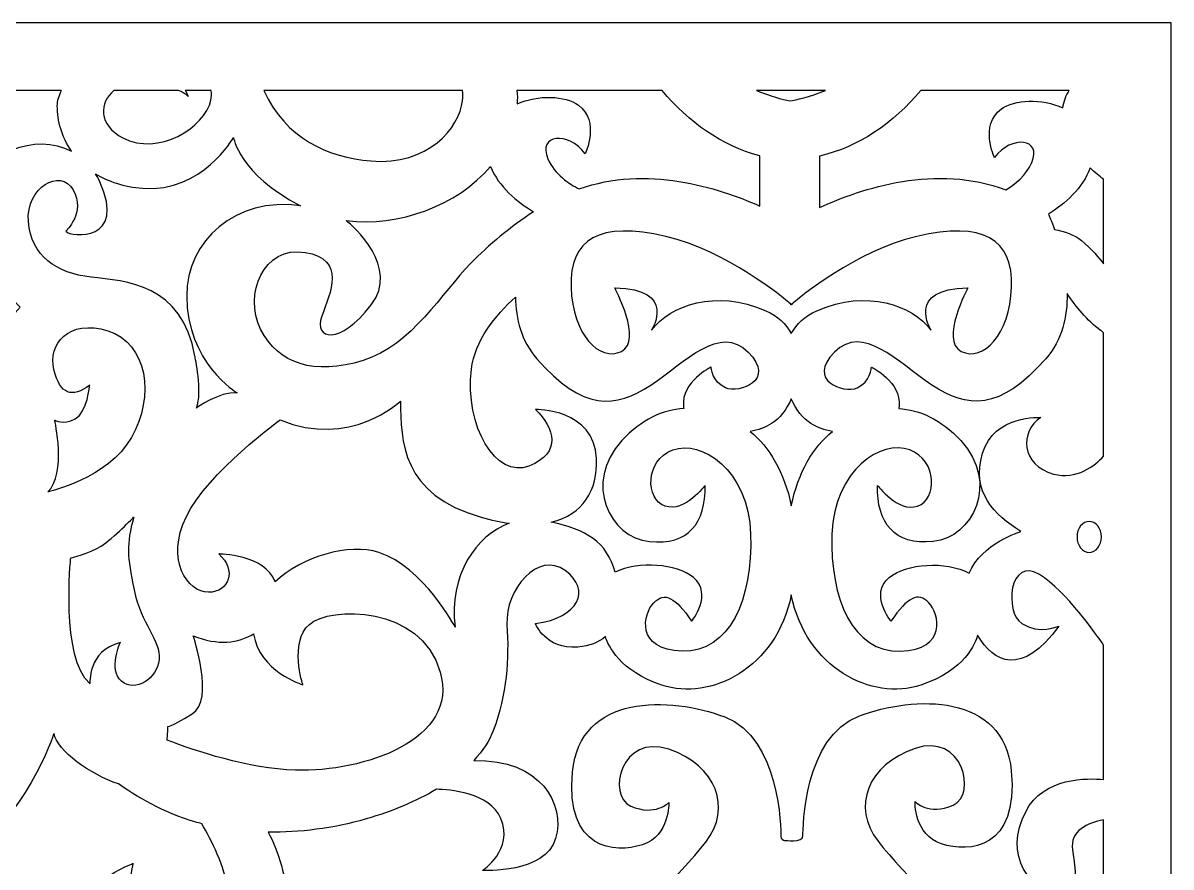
# Model space of a CAD drawing. Header units: centimetres. Extents: x -27 to -22.22, y -0.78 to 9.
# Drawn here: x -24.122 to -22.222, y 7.603 to 9.001 of the extents above; entities that cross this region are included whole.
import ezdxf

# ---------------------------------------------------------------- set-up
doc = ezdxf.new("R2010")
doc.units = ezdxf.units.CM
doc.header["$MEASUREMENT"] = 0
doc.layers.add('layer 1', color=7, linetype='Continuous')

msp = doc.modelspace()

# ---------------------------------------------------------------- linework, layer by layer
at = {"layer": 'layer 1', "color": 250, "lineweight": 30}
for points, knots in [([(-26.99914, 9.00077), (-26.99914, 9.00077), (-22.22244, 9.00077), (-22.22244, 9.00077), (-22.22244, 9.00077), (-22.22244, 9.00077), (-22.22244, -0.7761), (-22.22244, -0.7761), (-22.22244, -0.7761), (-22.22244, -0.7761), (-26.99914, -0.7761), (-26.99914, -0.7761), (-26.99914, -0.7761), (-26.99914, -0.7761), (-26.99914, 9.00077), (-26.99914, 9.00077)], [0, 0, 0, 0, 0.2, 0.2, 0.2, 0.2, 0.4, 0.4, 0.4, 0.4, 0.6, 0.6, 0.6, 0.6, 1, 1, 1, 1]), ([(-24.29065, 8.88903), (-24.29065, 8.88903), (-24.05855, 8.88903), (-24.05855, 8.88903), (-24.05855, 8.88903), (-24.06308, 8.88028), (-24.0656, 8.87161), (-24.0656, 8.86372), (-24.0656, 8.86372), (-24.0656, 8.83842), (-24.05809, 8.81163), (-24.04205, 8.78854), (-24.04205, 8.78854), (-24.10234, 8.82001), (-24.1882, 8.78651), (-24.2055, 8.71863), (-24.2055, 8.71863), (-24.22826, 8.62924), (-24.12703, 8.53039), (-24.12703, 8.53039), (-24.12703, 8.53039), (-24.17947, 8.48004), (-24.15392, 8.39537), (-24.15392, 8.39537), (-24.15392, 8.39537), (-24.19021, 8.41825), (-24.23591, 8.42398), (-24.25608, 8.36792), (-24.25608, 8.36792), (-24.27625, 8.31185), (-24.22651, 8.28896), (-24.22651, 8.28896), (-24.22651, 8.28896), (-24.23591, 8.31757), (-24.21442, 8.34961), (-24.18215, 8.34504), (-24.18215, 8.34504), (-24.14988, 8.34046), (-24.12166, 8.28783), (-24.14182, 8.24433), (-24.14182, 8.24433), (-24.16199, 8.20088), (-24.23862, 8.2043), (-24.32735, 8.27066), (-24.32735, 8.27066), (-24.41607, 8.33702), (-24.44604, 8.46373), (-24.43504, 8.54476), (-24.43504, 8.54476), (-24.43055, 8.57803), (-24.41988, 8.60735), (-24.40885, 8.63037), (-24.40885, 8.63037), (-24.38392, 8.60641), (-24.35258, 8.59483), (-24.31782, 8.59483), (-24.31782, 8.59483), (-24.25062, 8.59483), (-24.20961, 8.66022), (-24.20961, 8.66022), (-24.20961, 8.66022), (-24.27961, 8.64757), (-24.32415, 8.67106), (-24.35385, 8.7252), (-24.35385, 8.7252), (-24.38354, 8.77936), (-24.35172, 8.83172), (-24.2987, 8.88046), (-24.2987, 8.88046), (-24.29594, 8.883), (-24.29326, 8.88588), (-24.29065, 8.88903)], [0, 0, 0, 0, 0.0526316, 0.0526316, 0.0526316, 0.0526316, 0.1052632, 0.1052632, 0.1052632, 0.1052632, 0.1578947, 0.1578947, 0.1578947, 0.1578947, 0.2105263, 0.2105263, 0.2105263, 0.2105263, 0.2631579, 0.2631579, 0.2631579, 0.2631579, 0.3157895, 0.3157895, 0.3157895, 0.3157895, 0.3684211, 0.3684211, 0.3684211, 0.3684211, 0.4210526, 0.4210526, 0.4210526, 0.4210526, 0.4736842, 0.4736842, 0.4736842, 0.4736842, 0.5263158, 0.5263158, 0.5263158, 0.5263158, 0.5789474, 0.5789474, 0.5789474, 0.5789474, 0.6315789, 0.6315789, 0.6315789, 0.6315789, 0.6842105, 0.6842105, 0.6842105, 0.6842105, 0.7368421, 0.7368421, 0.7368421, 0.7368421, 0.7894737, 0.7894737, 0.7894737, 0.7894737, 0.8421053, 0.8421053, 0.8421053, 0.8421053, 0.8947368, 0.8947368, 0.8947368, 0.8947368, 1, 1, 1, 1]), ([(-23.97178, 8.88903), (-23.97178, 8.88903), (-23.86476, 8.88903), (-23.86476, 8.88903), (-23.86476, 8.88903), (-23.8526, 8.88381), (-23.8489, 8.8791), (-23.8489, 8.8791), (-23.8489, 8.8791), (-23.8505, 8.88255), (-23.85214, 8.88586), (-23.85382, 8.88903), (-23.85382, 8.88903), (-23.85382, 8.88903), (-23.81108, 8.88903), (-23.81108, 8.88903), (-23.81108, 8.88903), (-23.81037, 8.88321), (-23.81036, 8.87792), (-23.81136, 8.87319), (-23.81136, 8.87319), (-23.8211, 8.82707), (-23.89889, 8.77979), (-23.95725, 8.81053), (-23.95725, 8.81053), (-23.99755, 8.83177), (-23.99675, 8.86938), (-23.97178, 8.88903)], [0, 0, 0, 0, 0.125, 0.125, 0.125, 0.125, 0.25, 0.25, 0.25, 0.25, 0.375, 0.375, 0.375, 0.375, 0.5, 0.5, 0.5, 0.5, 0.625, 0.625, 0.625, 0.625, 0.75, 0.75, 0.75, 0.75, 1, 1, 1, 1]), ([(-23.7236, 8.88903), (-23.7236, 8.88903), (-23.39499, 8.88903), (-23.39499, 8.88903), (-23.39499, 8.88903), (-23.39419, 8.88381), (-23.39412, 8.87814), (-23.39486, 8.87208), (-23.39486, 8.87208), (-23.40035, 8.82688), (-23.45162, 8.76452), (-23.54686, 8.77233), (-23.54686, 8.77233), (-23.61746, 8.77811), (-23.68809, 8.8096), (-23.7236, 8.88903)], [0, 0, 0, 0, 0.2, 0.2, 0.2, 0.2, 0.4, 0.4, 0.4, 0.4, 0.6, 0.6, 0.6, 0.6, 1, 1, 1, 1]), ([(-23.30489, 8.88903), (-23.30489, 8.88903), (-23.06461, 8.88903), (-23.06461, 8.88903), (-23.06461, 8.88903), (-23.01983, 8.83586), (-22.96688, 8.79812), (-22.90299, 8.7806), (-22.90299, 8.7806), (-22.90299, 8.7806), (-22.90299, 8.69771), (-22.90299, 8.69771), (-22.90299, 8.69771), (-22.9723, 8.72867), (-23.09123, 8.76619), (-23.20182, 8.72592), (-23.20182, 8.72592), (-23.21813, 8.73409), (-23.24245, 8.75), (-23.25362, 8.77581), (-23.25362, 8.77581), (-23.27122, 8.8165), (-23.21967, 8.82183), (-23.19199, 8.78437), (-23.19199, 8.78437), (-23.19199, 8.78437), (-23.16684, 8.8379), (-23.20331, 8.86466), (-23.20331, 8.86466), (-23.22516, 8.88069), (-23.26957, 8.88248), (-23.30465, 8.86665), (-23.30465, 8.86665), (-23.30406, 8.87452), (-23.30417, 8.88198), (-23.30489, 8.88903)], [0, 0, 0, 0, 0.1, 0.1, 0.1, 0.1, 0.2, 0.2, 0.2, 0.2, 0.3, 0.3, 0.3, 0.3, 0.4, 0.4, 0.4, 0.4, 0.5, 0.5, 0.5, 0.5, 0.6, 0.6, 0.6, 0.6, 0.7, 0.7, 0.7, 0.7, 0.8, 0.8, 0.8, 0.8, 1, 1, 1, 1]), ([(-22.90873, 8.88903), (-22.90873, 8.88903), (-22.79454, 8.88903), (-22.79454, 8.88903), (-22.79454, 8.88903), (-22.82217, 8.8782), (-22.84244, 8.8736), (-22.85357, 8.8717), (-22.85357, 8.8717), (-22.86596, 8.87432), (-22.88472, 8.87937), (-22.90873, 8.88903)], [0, 0, 0, 0, 0.25, 0.25, 0.25, 0.25, 0.5, 0.5, 0.5, 0.5, 1, 1, 1, 1]), ([(-22.63631, 8.88903), (-22.63631, 8.88903), (-22.391, 8.88903), (-22.391, 8.88903), (-22.391, 8.88903), (-22.39636, 8.88046), (-22.40018, 8.87086), (-22.40155, 8.86017), (-22.40155, 8.86017), (-22.43669, 8.8762), (-22.48133, 8.87444), (-22.50327, 8.85834), (-22.50327, 8.85834), (-22.53974, 8.83159), (-22.51459, 8.77807), (-22.51459, 8.77807), (-22.51459, 8.77807), (-22.48691, 8.81553), (-22.43535, 8.81018), (-22.45297, 8.76951), (-22.45297, 8.76951), (-22.46224, 8.74807), (-22.48061, 8.73343), (-22.49592, 8.72445), (-22.49592, 8.72445), (-22.61058, 8.76824), (-22.73495, 8.727), (-22.80418, 8.69525), (-22.80418, 8.69525), (-22.80418, 8.69525), (-22.80418, 8.78005), (-22.80418, 8.78005), (-22.80418, 8.78005), (-22.7375, 8.79649), (-22.68257, 8.83456), (-22.63631, 8.88903)], [0, 0, 0, 0, 0.1, 0.1, 0.1, 0.1, 0.2, 0.2, 0.2, 0.2, 0.3, 0.3, 0.3, 0.3, 0.4, 0.4, 0.4, 0.4, 0.5, 0.5, 0.5, 0.5, 0.6, 0.6, 0.6, 0.6, 0.7, 0.7, 0.7, 0.7, 0.8, 0.8, 0.8, 0.8, 1, 1, 1, 1]), ([(-24.00239, 8.75114), (-23.99988, 8.74703), (-23.99753, 8.74265), (-23.99542, 8.738), (-23.99542, 8.738), (-23.94991, 8.63818), (-24.04267, 8.64563), (-24.05143, 8.65605), (-24.05143, 8.65605), (-24.05143, 8.65605), (-24.01805, 8.6873), (-24.03926, 8.72429), (-24.03926, 8.72429), (-24.06047, 8.76131), (-24.11774, 8.72882), (-24.1135, 8.67195), (-24.1135, 8.67195), (-24.10926, 8.61509), (-24.06684, 8.5862), (-24.00957, 8.57989), (-24.00957, 8.57989), (-23.95231, 8.57357), (-23.85887, 8.56964), (-23.83785, 8.44895), (-23.83785, 8.44895), (-23.83785, 8.44895), (-23.82454, 8.38966), (-23.8353, 8.36335), (-23.8353, 8.36335), (-23.8353, 8.36335), (-23.79768, 8.3908), (-23.76809, 8.38851), (-23.76809, 8.38851), (-23.76809, 8.38851), (-23.85144, 8.43847), (-23.85144, 8.54909), (-23.85144, 8.54909), (-23.85144, 8.63969), (-23.77113, 8.71324), (-23.66337, 8.6982), (-23.66337, 8.6982), (-23.76552, 8.7512), (-23.77393, 8.81128), (-23.77393, 8.81128), (-23.77393, 8.81128), (-23.77393, 8.81128), (-23.82522, 8.71934), (-23.92411, 8.72714), (-23.92411, 8.72714), (-23.95586, 8.72963), (-23.98179, 8.7384), (-24.00239, 8.75114)], [0, 0, 0, 0, 0.0714286, 0.0714286, 0.0714286, 0.0714286, 0.1428571, 0.1428571, 0.1428571, 0.1428571, 0.2142857, 0.2142857, 0.2142857, 0.2142857, 0.2857143, 0.2857143, 0.2857143, 0.2857143, 0.3571429, 0.3571429, 0.3571429, 0.3571429, 0.4285714, 0.4285714, 0.4285714, 0.4285714, 0.5, 0.5, 0.5, 0.5, 0.5714286, 0.5714286, 0.5714286, 0.5714286, 0.6428571, 0.6428571, 0.6428571, 0.6428571, 0.7142857, 0.7142857, 0.7142857, 0.7142857, 0.7857143, 0.7857143, 0.7857143, 0.7857143, 0.8571429, 0.8571429, 0.8571429, 0.8571429, 1, 1, 1, 1]), ([(-23.34866, 8.76308), (-23.4034, 8.69868), (-23.50132, 8.66246), (-23.58735, 8.67354), (-23.58735, 8.67354), (-23.57637, 8.66453), (-23.49804, 8.59679), (-23.54625, 8.53388), (-23.54625, 8.53388), (-23.59801, 8.46634), (-23.6417, 8.47613), (-23.62792, 8.5153), (-23.62792, 8.5153), (-23.61411, 8.55444), (-23.5865, 8.60926), (-23.65553, 8.621), (-23.65553, 8.621), (-23.72453, 8.63275), (-23.75788, 8.55151), (-23.72912, 8.49375), (-23.72912, 8.49375), (-23.70037, 8.43599), (-23.64025, 8.41696), (-23.55969, 8.44189), (-23.55969, 8.44189), (-23.47911, 8.46683), (-23.42782, 8.55568), (-23.38204, 8.60243), (-23.38204, 8.60243), (-23.35171, 8.63342), (-23.31495, 8.6637), (-23.27759, 8.68833), (-23.27759, 8.68833), (-23.30381, 8.70416), (-23.33565, 8.72992), (-23.34866, 8.76308)], [0, 0, 0, 0, 0.1, 0.1, 0.1, 0.1, 0.2, 0.2, 0.2, 0.2, 0.3, 0.3, 0.3, 0.3, 0.4, 0.4, 0.4, 0.4, 0.5, 0.5, 0.5, 0.5, 0.6, 0.6, 0.6, 0.6, 0.7, 0.7, 0.7, 0.7, 0.8, 0.8, 0.8, 0.8, 1, 1, 1, 1]), ([(-22.33418, 8.74194), (-22.33418, 8.74194), (-22.33418, 8.60216), (-22.33418, 8.60216), (-22.33418, 8.60216), (-22.34072, 8.6105), (-22.35441, 8.627), (-22.37039, 8.64061), (-22.37039, 8.64061), (-22.38149, 8.65006), (-22.39974, 8.65577), (-22.41533, 8.65911), (-22.41533, 8.65911), (-22.42022, 8.67276), (-22.42433, 8.68187), (-22.42543, 8.68422), (-22.42543, 8.68422), (-22.39889, 8.70085), (-22.36787, 8.7272), (-22.35647, 8.76078), (-22.35647, 8.76078), (-22.34853, 8.75313), (-22.34074, 8.74681), (-22.33418, 8.74194)], [0, 0, 0, 0, 0.1428571, 0.1428571, 0.1428571, 0.1428571, 0.2857143, 0.2857143, 0.2857143, 0.2857143, 0.4285714, 0.4285714, 0.4285714, 0.4285714, 0.5714286, 0.5714286, 0.5714286, 0.5714286, 0.7142857, 0.7142857, 0.7142857, 0.7142857, 1, 1, 1, 1]), ([(-22.85088, 8.48645), (-22.85959, 8.50225), (-22.87328, 8.51568), (-22.89313, 8.5244), (-22.89313, 8.5244), (-22.97648, 8.56106), (-23.05149, 8.53268), (-23.08204, 8.49248), (-23.08204, 8.49248), (-23.08204, 8.49248), (-23.03898, 8.56106), (-23.14317, 8.56223), (-23.14317, 8.56223), (-23.14317, 8.56223), (-23.09594, 8.47476), (-23.13207, 8.45703), (-23.13207, 8.45703), (-23.16818, 8.43928), (-23.21263, 8.48421), (-23.21543, 8.56341), (-23.21543, 8.56341), (-23.21819, 8.64264), (-23.16818, 8.67337), (-23.05843, 8.64735), (-23.05843, 8.64735), (-22.95717, 8.62335), (-22.86535, 8.547), (-22.85179, 8.53536), (-22.85179, 8.53536), (-22.85179, 8.53536), (-22.8517, 8.53388), (-22.8517, 8.53388), (-22.8517, 8.53388), (-22.8517, 8.53388), (-22.8514, 8.53412), (-22.85088, 8.53459), (-22.85088, 8.53459), (-22.85034, 8.53412), (-22.85007, 8.53388), (-22.85007, 8.53388), (-22.85007, 8.53388), (-22.85007, 8.53388), (-22.84998, 8.53536), (-22.84998, 8.53536), (-22.84998, 8.53536), (-22.83645, 8.54697), (-22.74464, 8.62334), (-22.64333, 8.64735), (-22.64333, 8.64735), (-22.53357, 8.67337), (-22.48358, 8.64264), (-22.48635, 8.56341), (-22.48635, 8.56341), (-22.48912, 8.48421), (-22.53357, 8.43928), (-22.5697, 8.45703), (-22.5697, 8.45703), (-22.60582, 8.47476), (-22.55858, 8.56223), (-22.55858, 8.56223), (-22.55858, 8.56223), (-22.66278, 8.56106), (-22.61971, 8.49248), (-22.61971, 8.49248), (-22.61971, 8.49248), (-22.65028, 8.53268), (-22.72529, 8.56106), (-22.80863, 8.5244), (-22.80863, 8.5244), (-22.82849, 8.51568), (-22.84218, 8.50225), (-22.85088, 8.48645)], [0, 0, 0, 0, 0.0526316, 0.0526316, 0.0526316, 0.0526316, 0.1052632, 0.1052632, 0.1052632, 0.1052632, 0.1578947, 0.1578947, 0.1578947, 0.1578947, 0.2105263, 0.2105263, 0.2105263, 0.2105263, 0.2631579, 0.2631579, 0.2631579, 0.2631579, 0.3157895, 0.3157895, 0.3157895, 0.3157895, 0.3684211, 0.3684211, 0.3684211, 0.3684211, 0.4210526, 0.4210526, 0.4210526, 0.4210526, 0.4736842, 0.4736842, 0.4736842, 0.4736842, 0.5263158, 0.5263158, 0.5263158, 0.5263158, 0.5789474, 0.5789474, 0.5789474, 0.5789474, 0.6315789, 0.6315789, 0.6315789, 0.6315789, 0.6842105, 0.6842105, 0.6842105, 0.6842105, 0.7368421, 0.7368421, 0.7368421, 0.7368421, 0.7894737, 0.7894737, 0.7894737, 0.7894737, 0.8421053, 0.8421053, 0.8421053, 0.8421053, 0.8947368, 0.8947368, 0.8947368, 0.8947368, 1, 1, 1, 1]), ([(-22.33418, 8.48793), (-22.33418, 8.48793), (-22.33418, 8.28336), (-22.33418, 8.28336), (-22.33418, 8.28336), (-22.34824, 8.26848), (-22.37853, 8.24365), (-22.41709, 8.25408), (-22.41709, 8.25408), (-22.47085, 8.26863), (-22.47328, 8.32481), (-22.43788, 8.34769), (-22.43788, 8.34769), (-22.43788, 8.34769), (-22.51484, 8.35288), (-22.5344, 8.28841), (-22.5344, 8.28841), (-22.55395, 8.22393), (-22.5146, 8.18646), (-22.47104, 8.15898), (-22.47104, 8.15898), (-22.47104, 8.15898), (-22.53631, 8.139), (-22.55647, 8.08997), (-22.55647, 8.08997), (-22.59557, 8.11059), (-22.66028, 8.10628), (-22.68913, 8.08255), (-22.68913, 8.08255), (-22.72201, 8.05544), (-22.68595, 8.01033), (-22.68595, 8.01033), (-22.68595, 8.01033), (-22.65837, 8.05094), (-22.64139, 8.05906), (-22.62336, 8.04102), (-22.62336, 8.04102), (-22.60533, 8.02297), (-22.59254, 7.96315), (-22.67052, 7.96095), (-22.67052, 7.96095), (-22.74851, 7.95872), (-22.7875, 8.04721), (-22.78359, 8.15448), (-22.78359, 8.15448), (-22.77969, 8.26179), (-22.70172, 8.31156), (-22.65494, 8.29385), (-22.65494, 8.29385), (-22.60815, 8.27615), (-22.60945, 8.21201), (-22.64193, 8.20093), (-22.64193, 8.20093), (-22.67443, 8.18989), (-22.70821, 8.23524), (-22.70821, 8.23524), (-22.70821, 8.23524), (-22.70951, 8.1733), (-22.68093, 8.13569), (-22.61594, 8.14234), (-22.61594, 8.14234), (-22.55097, 8.14896), (-22.50548, 8.23856), (-22.57046, 8.30934), (-22.57046, 8.30934), (-22.60279, 8.34456), (-22.63835, 8.36033), (-22.67311, 8.3624), (-22.67311, 8.3624), (-22.67283, 8.36358), (-22.67262, 8.36475), (-22.6725, 8.36597), (-22.6725, 8.36597), (-22.66833, 8.40737), (-22.71833, 8.43099), (-22.71833, 8.43099), (-22.71833, 8.43099), (-22.71833, 8.43099), (-22.71973, 8.40617), (-22.74194, 8.39672), (-22.74194, 8.39672), (-22.76419, 8.38725), (-22.8267, 8.40854), (-22.77946, 8.45584), (-22.77946, 8.45584), (-22.73224, 8.50312), (-22.67684, 8.44033), (-22.61823, 8.40137), (-22.61823, 8.40137), (-22.55964, 8.36241), (-22.50652, 8.35773), (-22.42959, 8.44501), (-22.42959, 8.44501), (-22.40234, 8.47596), (-22.39394, 8.51509), (-22.39441, 8.55274), (-22.39441, 8.55274), (-22.37972, 8.5304), (-22.3614, 8.50867), (-22.33903, 8.49187), (-22.33903, 8.49187), (-22.33734, 8.4906), (-22.33572, 8.48929), (-22.33418, 8.48793)], [0, 0, 0, 0, 0.037037, 0.037037, 0.037037, 0.037037, 0.0740741, 0.0740741, 0.0740741, 0.0740741, 0.1111111, 0.1111111, 0.1111111, 0.1111111, 0.1481481, 0.1481481, 0.1481481, 0.1481481, 0.1851852, 0.1851852, 0.1851852, 0.1851852, 0.2222222, 0.2222222, 0.2222222, 0.2222222, 0.2592593, 0.2592593, 0.2592593, 0.2592593, 0.2962963, 0.2962963, 0.2962963, 0.2962963, 0.3333333, 0.3333333, 0.3333333, 0.3333333, 0.3703704, 0.3703704, 0.3703704, 0.3703704, 0.4074074, 0.4074074, 0.4074074, 0.4074074, 0.4444444, 0.4444444, 0.4444444, 0.4444444, 0.4814815, 0.4814815, 0.4814815, 0.4814815, 0.5185185, 0.5185185, 0.5185185, 0.5185185, 0.5555556, 0.5555556, 0.5555556, 0.5555556, 0.5925926, 0.5925926, 0.5925926, 0.5925926, 0.6296296, 0.6296296, 0.6296296, 0.6296296, 0.6666667, 0.6666667, 0.6666667, 0.6666667, 0.7037037, 0.7037037, 0.7037037, 0.7037037, 0.7407407, 0.7407407, 0.7407407, 0.7407407, 0.7777778, 0.7777778, 0.7777778, 0.7777778, 0.8148148, 0.8148148, 0.8148148, 0.8148148, 0.8518519, 0.8518519, 0.8518519, 0.8518519, 0.8888889, 0.8888889, 0.8888889, 0.8888889, 0.9259259, 0.9259259, 0.9259259, 0.9259259, 1, 1, 1, 1]), ([(-23.30735, 8.54691), (-23.34054, 8.51676), (-23.37476, 8.475), (-23.3802, 8.42788), (-23.3802, 8.42788), (-23.39118, 8.3328), (-23.3399, 8.24552), (-23.28498, 8.26734), (-23.28498, 8.26734), (-23.23003, 8.28916), (-23.24285, 8.32968), (-23.27399, 8.36087), (-23.27399, 8.36087), (-23.27399, 8.36087), (-23.17692, 8.36241), (-23.17326, 8.27982), (-23.17326, 8.27982), (-23.17092, 8.22708), (-23.19565, 8.18681), (-23.24812, 8.17429), (-23.24812, 8.17429), (-23.19139, 8.16259), (-23.15551, 8.14155), (-23.14244, 8.09143), (-23.14244, 8.09143), (-23.10311, 8.11038), (-23.04079, 8.10572), (-23.01265, 8.08255), (-23.01265, 8.08255), (-22.97976, 8.05544), (-23.01583, 8.01033), (-23.01583, 8.01033), (-23.01583, 8.01033), (-23.0434, 8.05094), (-23.06036, 8.05906), (-23.07841, 8.04102), (-23.07841, 8.04102), (-23.09642, 8.02297), (-23.10921, 7.96315), (-23.03123, 7.96095), (-23.03123, 7.96095), (-22.95327, 7.95872), (-22.91426, 8.04721), (-22.91818, 8.15448), (-22.91818, 8.15448), (-22.92208, 8.26179), (-23.00005, 8.31156), (-23.04684, 8.29385), (-23.04684, 8.29385), (-23.09362, 8.27615), (-23.09232, 8.21201), (-23.05984, 8.20093), (-23.05984, 8.20093), (-23.02733, 8.18989), (-22.99354, 8.23524), (-22.99354, 8.23524), (-22.99354, 8.23524), (-22.99226, 8.1733), (-23.02084, 8.13569), (-23.08582, 8.14234), (-23.08582, 8.14234), (-23.15079, 8.14896), (-23.19629, 8.23856), (-23.1313, 8.30934), (-23.1313, 8.30934), (-23.09897, 8.34456), (-23.06342, 8.36033), (-23.02867, 8.3624), (-23.02867, 8.3624), (-23.02893, 8.36358), (-23.02914, 8.36475), (-23.02927, 8.36597), (-23.02927, 8.36597), (-23.03341, 8.40737), (-22.98342, 8.43099), (-22.98342, 8.43099), (-22.98342, 8.43099), (-22.98342, 8.43099), (-22.98205, 8.40617), (-22.95981, 8.39672), (-22.95981, 8.39672), (-22.93759, 8.38725), (-22.87508, 8.40854), (-22.9223, 8.45584), (-22.9223, 8.45584), (-22.96953, 8.50312), (-23.02492, 8.44033), (-23.08352, 8.40137), (-23.08352, 8.40137), (-23.14212, 8.36241), (-23.19524, 8.35773), (-23.27215, 8.44501), (-23.27215, 8.44501), (-23.29802, 8.47437), (-23.30692, 8.51109), (-23.30735, 8.54691)], [0, 0, 0, 0, 0.04, 0.04, 0.04, 0.04, 0.08, 0.08, 0.08, 0.08, 0.12, 0.12, 0.12, 0.12, 0.16, 0.16, 0.16, 0.16, 0.2, 0.2, 0.2, 0.2, 0.24, 0.24, 0.24, 0.24, 0.28, 0.28, 0.28, 0.28, 0.32, 0.32, 0.32, 0.32, 0.36, 0.36, 0.36, 0.36, 0.4, 0.4, 0.4, 0.4, 0.44, 0.44, 0.44, 0.44, 0.48, 0.48, 0.48, 0.48, 0.52, 0.52, 0.52, 0.52, 0.56, 0.56, 0.56, 0.56, 0.6, 0.6, 0.6, 0.6, 0.64, 0.64, 0.64, 0.64, 0.68, 0.68, 0.68, 0.68, 0.72, 0.72, 0.72, 0.72, 0.76, 0.76, 0.76, 0.76, 0.8, 0.8, 0.8, 0.8, 0.84, 0.84, 0.84, 0.84, 0.88, 0.88, 0.88, 0.88, 0.92, 0.92, 0.92, 0.92, 1, 1, 1, 1]), ([(-24.06988, 8.34335), (-24.06988, 8.34335), (-24.04977, 8.2545), (-24.0812, 8.22452), (-24.0812, 8.22452), (-24.0812, 8.22452), (-23.98184, 8.24594), (-23.94287, 8.31445), (-23.94287, 8.31445), (-23.90387, 8.38296), (-23.91644, 8.47074), (-23.98184, 8.49109), (-23.98184, 8.49109), (-24.04725, 8.51141), (-24.0812, 8.4686), (-24.07115, 8.42685), (-24.07115, 8.42685), (-24.06108, 8.38509), (-24.04096, 8.37976), (-24.01203, 8.40116), (-24.01203, 8.40116), (-24.01203, 8.40116), (-24.01581, 8.35621), (-24.03592, 8.34549), (-24.03592, 8.34549), (-24.05605, 8.3348), (-24.06988, 8.34335), (-24.06988, 8.34335)], [0, 0, 0, 0, 0.125, 0.125, 0.125, 0.125, 0.25, 0.25, 0.25, 0.25, 0.375, 0.375, 0.375, 0.375, 0.5, 0.5, 0.5, 0.5, 0.625, 0.625, 0.625, 0.625, 0.75, 0.75, 0.75, 0.75, 1, 1, 1, 1]), ([(-23.31758, 8.17255), (-23.33203, 8.17452), (-23.34757, 8.17781), (-23.36421, 8.18254), (-23.36421, 8.18254), (-23.49606, 8.21994), (-23.49741, 8.30944), (-23.49741, 8.37488), (-23.49741, 8.37488), (-23.49741, 8.37488), (-23.58165, 8.29538), (-23.69702, 8.3437), (-23.69702, 8.3437), (-23.69702, 8.3437), (-23.81648, 8.25647), (-23.85198, 8.18369), (-23.85198, 8.18369), (-23.88746, 8.11094), (-23.84966, 8.05832), (-23.81542, 8.05832), (-23.81542, 8.05832), (-23.78121, 8.05832), (-23.76812, 8.09518), (-23.79831, 8.12171), (-23.79831, 8.12171), (-23.79831, 8.12171), (-23.72155, 8.12096), (-23.70504, 8.0758), (-23.70504, 8.0758), (-23.66003, 8.11702), (-23.58354, 8.14045), (-23.53326, 8.12414), (-23.53326, 8.12414), (-23.45972, 8.10028), (-23.40719, 8.00048), (-23.40719, 8.00048), (-23.40719, 8.00048), (-23.41799, 8.0866), (-23.37262, 8.15237), (-23.31758, 8.17255)], [0, 0, 0, 0, 0.0909091, 0.0909091, 0.0909091, 0.0909091, 0.1818182, 0.1818182, 0.1818182, 0.1818182, 0.2727273, 0.2727273, 0.2727273, 0.2727273, 0.3636364, 0.3636364, 0.3636364, 0.3636364, 0.4545455, 0.4545455, 0.4545455, 0.4545455, 0.5454545, 0.5454545, 0.5454545, 0.5454545, 0.6363636, 0.6363636, 0.6363636, 0.6363636, 0.7272727, 0.7272727, 0.7272727, 0.7272727, 0.8181818, 0.8181818, 0.8181818, 0.8181818, 1, 1, 1, 1]), ([(-22.85088, 8.20153), (-22.8623, 8.25747), (-22.88732, 8.29848), (-22.91894, 8.32437), (-22.91894, 8.32437), (-22.90595, 8.32678), (-22.8937, 8.3311), (-22.8834, 8.3376), (-22.8834, 8.3376), (-22.87028, 8.34589), (-22.85891, 8.36064), (-22.85088, 8.37846), (-22.85088, 8.37846), (-22.84287, 8.36064), (-22.83146, 8.34589), (-22.81837, 8.3376), (-22.81837, 8.3376), (-22.80808, 8.3311), (-22.79583, 8.32678), (-22.78283, 8.32437), (-22.78283, 8.32437), (-22.81444, 8.29848), (-22.83945, 8.25747), (-22.85088, 8.20153)], [0, 0, 0, 0, 0.1428571, 0.1428571, 0.1428571, 0.1428571, 0.2857143, 0.2857143, 0.2857143, 0.2857143, 0.4285714, 0.4285714, 0.4285714, 0.4285714, 0.5714286, 0.5714286, 0.5714286, 0.5714286, 0.7142857, 0.7142857, 0.7142857, 0.7142857, 1, 1, 1, 1]), ([(-24.04339, 8.11517), (-24.04339, 8.11517), (-24.06018, 7.94942), (-24.01149, 7.90655), (-24.01149, 7.90655), (-24.01149, 7.90655), (-24.01605, 7.96112), (-23.96128, 7.97521), (-23.96128, 7.97521), (-23.96128, 7.97521), (-23.98195, 7.93033), (-23.95922, 7.91097), (-23.95922, 7.91097), (-23.93648, 7.89163), (-23.9003, 7.91536), (-23.89718, 7.94704), (-23.89718, 7.94704), (-23.89409, 7.97871), (-23.92717, 8.00599), (-23.93854, 8.0623), (-23.93854, 8.0623), (-23.94991, 8.1186), (-23.95167, 8.13676), (-23.93908, 8.1828), (-23.93908, 8.1828), (-23.93908, 8.1828), (-23.97306, 8.14747), (-23.99315, 8.13462), (-23.99315, 8.13462), (-24.0133, 8.12177), (-24.04339, 8.11517), (-24.04339, 8.11517)], [0, 0, 0, 0, 0.1111111, 0.1111111, 0.1111111, 0.1111111, 0.2222222, 0.2222222, 0.2222222, 0.2222222, 0.3333333, 0.3333333, 0.3333333, 0.3333333, 0.4444444, 0.4444444, 0.4444444, 0.4444444, 0.5555556, 0.5555556, 0.5555556, 0.5555556, 0.6666667, 0.6666667, 0.6666667, 0.6666667, 0.7777778, 0.7777778, 0.7777778, 0.7777778, 1, 1, 1, 1]), ([(-22.35786, 8.17571), (-22.34675, 8.17571), (-22.33768, 8.16413), (-22.33768, 8.14996), (-22.33768, 8.14996), (-22.33768, 8.13577), (-22.34675, 8.12422), (-22.35786, 8.12422), (-22.35786, 8.12422), (-22.36895, 8.12422), (-22.37801, 8.13577), (-22.37801, 8.14996), (-22.37801, 8.14996), (-22.37801, 8.16413), (-22.36895, 8.17571), (-22.35786, 8.17571)], [0, 0, 0, 0, 0.2, 0.2, 0.2, 0.2, 0.4, 0.4, 0.4, 0.4, 0.6, 0.6, 0.6, 0.6, 1, 1, 1, 1]), ([(-22.33418, 7.97098), (-22.33418, 7.97098), (-22.33418, 7.74824), (-22.33418, 7.74824), (-22.33418, 7.74824), (-22.35915, 7.75073), (-22.43363, 7.75287), (-22.46298, 7.695), (-22.46298, 7.695), (-22.49846, 7.62497), (-22.4646, 7.56044), (-22.37909, 7.54671), (-22.37909, 7.54671), (-22.37909, 7.54671), (-22.37747, 7.57692), (-22.38553, 7.63183), (-22.38553, 7.63183), (-22.39021, 7.66366), (-22.36023, 7.6766), (-22.33418, 7.68184), (-22.33418, 7.68184), (-22.33418, 7.68184), (-22.33418, 7.51471), (-22.33418, 7.51471), (-22.33418, 7.51471), (-22.36158, 7.52581), (-22.39109, 7.53244), (-22.4203, 7.53154), (-22.4203, 7.53154), (-22.51658, 7.52857), (-22.55684, 7.43916), (-22.55684, 7.43916), (-22.55684, 7.43916), (-22.57434, 7.51366), (-22.66362, 7.58964), (-22.70739, 7.64627), (-22.70739, 7.64627), (-22.75115, 7.70289), (-22.7249, 7.77292), (-22.64612, 7.79973), (-22.64612, 7.79973), (-22.56733, 7.82656), (-22.54283, 7.72375), (-22.58309, 7.70587), (-22.58309, 7.70587), (-22.62336, 7.68799), (-22.64612, 7.71182), (-22.64612, 7.71182), (-22.64612, 7.71182), (-22.64612, 7.71182), (-22.64787, 7.6567), (-22.60235, 7.64181), (-22.60235, 7.64181), (-22.55684, 7.6269), (-22.47455, 7.63286), (-22.48681, 7.76249), (-22.48681, 7.76249), (-22.49906, 7.89213), (-22.64787, 7.88765), (-22.73891, 7.85337), (-22.73891, 7.85337), (-22.82995, 7.8191), (-22.83169, 7.66712), (-22.83169, 7.65522), (-22.83169, 7.65522), (-22.83169, 7.64328), (-22.86144, 7.64776), (-22.86144, 7.64776), (-22.86144, 7.64776), (-22.86144, 7.64776), (-22.86116, 7.64679), (-22.86116, 7.64679), (-22.86116, 7.64679), (-22.86512, 7.64797), (-22.86799, 7.6501), (-22.86799, 7.65379), (-22.86799, 7.65379), (-22.86799, 7.66569), (-22.86974, 7.81768), (-22.96077, 7.85195), (-22.96077, 7.85195), (-23.05181, 7.88621), (-23.20061, 7.8907), (-23.21286, 7.76106), (-23.21286, 7.76106), (-23.22512, 7.63143), (-23.14285, 7.62547), (-23.09734, 7.64037), (-23.09734, 7.64037), (-23.05181, 7.65527), (-23.05356, 7.71041), (-23.05356, 7.71041), (-23.05356, 7.71041), (-23.05356, 7.71041), (-23.07631, 7.68656), (-23.11657, 7.70443), (-23.11657, 7.70443), (-23.15684, 7.72233), (-23.13233, 7.82514), (-23.05356, 7.79833), (-23.05356, 7.79833), (-22.97477, 7.77149), (-22.94852, 7.70146), (-22.99228, 7.64484), (-22.99228, 7.64484), (-23.03605, 7.58822), (-23.12534, 7.51223), (-23.14285, 7.43774), (-23.14285, 7.43774), (-23.14285, 7.43774), (-23.18312, 7.52713), (-23.27939, 7.53012), (-23.27939, 7.53012), (-23.3587, 7.53257), (-23.44041, 7.47941), (-23.47554, 7.43228), (-23.47554, 7.43228), (-23.48345, 7.44975), (-23.49831, 7.46614), (-23.52306, 7.47818), (-23.52306, 7.47818), (-23.58023, 7.50598), (-23.66414, 7.50217), (-23.73654, 7.44738), (-23.73654, 7.44738), (-23.70793, 7.47353), (-23.68951, 7.50689), (-23.68706, 7.53855), (-23.68706, 7.53855), (-23.68348, 7.58493), (-23.70158, 7.6317), (-23.71645, 7.66141), (-23.71645, 7.66141), (-23.66509, 7.66057), (-23.6099, 7.66705), (-23.55424, 7.68311), (-23.55424, 7.68311), (-23.51116, 7.69553), (-23.47146, 7.71238), (-23.43811, 7.73221), (-23.43811, 7.73221), (-23.41768, 7.73181), (-23.34997, 7.72715), (-23.33152, 7.68362), (-23.33152, 7.68362), (-23.30967, 7.6322), (-23.36173, 7.59789), (-23.36173, 7.59789), (-23.36173, 7.59789), (-23.36173, 7.59789), (-23.25764, 7.59218), (-23.24086, 7.65075), (-23.24086, 7.65075), (-23.2247, 7.7071), (-23.26444, 7.78191), (-23.3765, 7.77996), (-23.3765, 7.77996), (-23.36157, 7.79561), (-23.35049, 7.81214), (-23.34418, 7.82911), (-23.34418, 7.82911), (-23.3214, 7.89022), (-23.31791, 7.94683), (-23.3214, 8.00493), (-23.3214, 8.00493), (-23.32492, 8.06304), (-23.26889, 8.1271), (-23.22512, 8.09434), (-23.22512, 8.09434), (-23.18135, 8.06156), (-23.20236, 8.01686), (-23.27414, 8.00643), (-23.27414, 8.00643), (-23.27414, 8.00643), (-23.25839, 7.96321), (-23.20411, 7.96769), (-23.20411, 7.96769), (-23.18471, 7.96928), (-23.1696, 7.97507), (-23.15861, 7.98491), (-23.15861, 7.98491), (-23.15403, 7.97055), (-23.13476, 7.92736), (-23.06504, 7.90451), (-23.06504, 7.90451), (-22.98437, 7.87812), (-22.87524, 7.93241), (-22.85088, 8.05392), (-22.85088, 8.05392), (-22.82649, 7.93241), (-22.7174, 7.87812), (-22.63674, 7.90451), (-22.63674, 7.90451), (-22.56301, 7.92866), (-22.54573, 7.97555), (-22.54251, 7.98708), (-22.54251, 7.98708), (-22.51696, 7.94188), (-22.46851, 7.91768), (-22.40814, 8.00246), (-22.40814, 8.00246), (-22.40814, 8.00246), (-22.44038, 7.98737), (-22.46943, 8.00657), (-22.46943, 8.00657), (-22.49846, 8.02582), (-22.4904, 8.1178), (-22.44038, 8.0876), (-22.44038, 8.0876), (-22.39566, 8.06059), (-22.34451, 7.98639), (-22.33418, 7.97098)], [0, 0, 0, 0, 0.0185185, 0.0185185, 0.0185185, 0.0185185, 0.037037, 0.037037, 0.037037, 0.037037, 0.0555556, 0.0555556, 0.0555556, 0.0555556, 0.0740741, 0.0740741, 0.0740741, 0.0740741, 0.0925926, 0.0925926, 0.0925926, 0.0925926, 0.1111111, 0.1111111, 0.1111111, 0.1111111, 0.1296296, 0.1296296, 0.1296296, 0.1296296, 0.1481481, 0.1481481, 0.1481481, 0.1481481, 0.1666667, 0.1666667, 0.1666667, 0.1666667, 0.1851852, 0.1851852, 0.1851852, 0.1851852, 0.2037037, 0.2037037, 0.2037037, 0.2037037, 0.2222222, 0.2222222, 0.2222222, 0.2222222, 0.2407407, 0.2407407, 0.2407407, 0.2407407, 0.2592593, 0.2592593, 0.2592593, 0.2592593, 0.2777778, 0.2777778, 0.2777778, 0.2777778, 0.2962963, 0.2962963, 0.2962963, 0.2962963, 0.3148148, 0.3148148, 0.3148148, 0.3148148, 0.3333333, 0.3333333, 0.3333333, 0.3333333, 0.3518519, 0.3518519, 0.3518519, 0.3518519, 0.3703704, 0.3703704, 0.3703704, 0.3703704, 0.3888889, 0.3888889, 0.3888889, 0.3888889, 0.4074074, 0.4074074, 0.4074074, 0.4074074, 0.4259259, 0.4259259, 0.4259259, 0.4259259, 0.4444444, 0.4444444, 0.4444444, 0.4444444, 0.462963, 0.462963, 0.462963, 0.462963, 0.4814815, 0.4814815, 0.4814815, 0.4814815, 0.5, 0.5, 0.5, 0.5, 0.5185185, 0.5185185, 0.5185185, 0.5185185, 0.537037, 0.537037, 0.537037, 0.537037, 0.5555556, 0.5555556, 0.5555556, 0.5555556, 0.5740741, 0.5740741, 0.5740741, 0.5740741, 0.5925926, 0.5925926, 0.5925926, 0.5925926, 0.6111111, 0.6111111, 0.6111111, 0.6111111, 0.6296296, 0.6296296, 0.6296296, 0.6296296, 0.6481481, 0.6481481, 0.6481481, 0.6481481, 0.6666667, 0.6666667, 0.6666667, 0.6666667, 0.6851852, 0.6851852, 0.6851852, 0.6851852, 0.7037037, 0.7037037, 0.7037037, 0.7037037, 0.7222222, 0.7222222, 0.7222222, 0.7222222, 0.7407407, 0.7407407, 0.7407407, 0.7407407, 0.7592593, 0.7592593, 0.7592593, 0.7592593, 0.7777778, 0.7777778, 0.7777778, 0.7777778, 0.7962963, 0.7962963, 0.7962963, 0.7962963, 0.8148148, 0.8148148, 0.8148148, 0.8148148, 0.8333333, 0.8333333, 0.8333333, 0.8333333, 0.8518519, 0.8518519, 0.8518519, 0.8518519, 0.8703704, 0.8703704, 0.8703704, 0.8703704, 0.8888889, 0.8888889, 0.8888889, 0.8888889, 0.9074074, 0.9074074, 0.9074074, 0.9074074, 0.9259259, 0.9259259, 0.9259259, 0.9259259, 0.9444444, 0.9444444, 0.9444444, 0.9444444, 0.962963, 0.962963, 0.962963, 0.962963, 1, 1, 1, 1]), ([(-23.74084, 7.9895), (-23.76544, 7.97422), (-23.80016, 7.96953), (-23.8406, 7.98635), (-23.8406, 7.98635), (-23.8406, 7.98635), (-23.80439, 7.87973), (-23.84248, 7.85685), (-23.84248, 7.85685), (-23.88056, 7.83398), (-23.8828, 7.83588), (-23.8828, 7.83588), (-23.8828, 7.83588), (-23.8828, 7.83588), (-23.8826, 7.82652), (-23.88371, 7.81349), (-23.88371, 7.81349), (-23.83766, 7.79575), (-23.74993, 7.76618), (-23.67128, 7.76379), (-23.67128, 7.76379), (-23.55837, 7.76037), (-23.39971, 7.81414), (-23.43199, 7.92627), (-23.43199, 7.92627), (-23.46425, 8.03841), (-23.61482, 8.03496), (-23.64843, 8.00521), (-23.64843, 8.00521), (-23.68204, 7.97547), (-23.65928, 7.90512), (-23.65928, 7.90512), (-23.65928, 7.90512), (-23.65928, 7.90512), (-23.7316, 7.92727), (-23.74084, 7.9895)], [0, 0, 0, 0, 0.1, 0.1, 0.1, 0.1, 0.2, 0.2, 0.2, 0.2, 0.3, 0.3, 0.3, 0.3, 0.4, 0.4, 0.4, 0.4, 0.5, 0.5, 0.5, 0.5, 0.6, 0.6, 0.6, 0.6, 0.7, 0.7, 0.7, 0.7, 0.8, 0.8, 0.8, 0.8, 1, 1, 1, 1]), ([(-24.55151, 7.51964), (-24.56432, 7.53428), (-24.5954, 7.57461), (-24.58862, 7.61497), (-24.58862, 7.61497), (-24.58014, 7.66551), (-24.46774, 7.6944), (-24.41895, 7.67274), (-24.41895, 7.67274), (-24.37015, 7.65107), (-24.39562, 7.59692), (-24.39562, 7.59692), (-24.39562, 7.59692), (-24.37356, 7.61066), (-24.36502, 7.62671), (-24.36454, 7.64303), (-24.36454, 7.64303), (-24.3172, 7.61566), (-24.26498, 7.60613), (-24.2189, 7.62803), (-24.2189, 7.62803), (-24.12255, 7.67378), (-24.07102, 7.82445), (-24.07102, 7.82445), (-24.07102, 7.82445), (-24.06571, 7.79572), (-24.0111, 7.75623), (-23.96414, 7.74109), (-23.96414, 7.74109), (-23.93737, 7.72229), (-23.88939, 7.6924), (-23.83776, 7.67815), (-23.83776, 7.67815), (-23.83403, 7.67713), (-23.83028, 7.67615), (-23.82645, 7.67521), (-23.82645, 7.67521), (-23.81122, 7.6479), (-23.78778, 7.60485), (-23.78367, 7.5649), (-23.78367, 7.5649), (-23.77823, 7.51214), (-23.82246, 7.46366), (-23.89396, 7.49109), (-23.89396, 7.49109), (-23.96546, 7.5185), (-23.94028, 7.60931), (-23.94028, 7.60931), (-23.94028, 7.60931), (-23.94028, 7.60931), (-23.99662, 7.59003), (-24.01084, 7.55166), (-24.01084, 7.55166), (-24.01585, 7.53817), (-24.01792, 7.51981), (-24.01365, 7.50036), (-24.01365, 7.50036), (-24.03682, 7.52474), (-24.07099, 7.53962), (-24.11417, 7.53361), (-24.11417, 7.53361), (-24.24355, 7.51555), (-24.2582, 7.40802), (-24.2582, 7.40802), (-24.2582, 7.40802), (-24.30583, 7.47818), (-24.44135, 7.54986), (-24.5494, 7.52026), (-24.5494, 7.52026), (-24.55012, 7.52006), (-24.55081, 7.51985), (-24.55151, 7.51964)], [0, 0, 0, 0, 0.0526316, 0.0526316, 0.0526316, 0.0526316, 0.1052632, 0.1052632, 0.1052632, 0.1052632, 0.1578947, 0.1578947, 0.1578947, 0.1578947, 0.2105263, 0.2105263, 0.2105263, 0.2105263, 0.2631579, 0.2631579, 0.2631579, 0.2631579, 0.3157895, 0.3157895, 0.3157895, 0.3157895, 0.3684211, 0.3684211, 0.3684211, 0.3684211, 0.4210526, 0.4210526, 0.4210526, 0.4210526, 0.4736842, 0.4736842, 0.4736842, 0.4736842, 0.5263158, 0.5263158, 0.5263158, 0.5263158, 0.5789474, 0.5789474, 0.5789474, 0.5789474, 0.6315789, 0.6315789, 0.6315789, 0.6315789, 0.6842105, 0.6842105, 0.6842105, 0.6842105, 0.7368421, 0.7368421, 0.7368421, 0.7368421, 0.7894737, 0.7894737, 0.7894737, 0.7894737, 0.8421053, 0.8421053, 0.8421053, 0.8421053, 0.8947368, 0.8947368, 0.8947368, 0.8947368, 1, 1, 1, 1])]:
    msp.add_open_spline(points, degree=3, knots=knots, dxfattribs=at)

doc.saveas('drawing.dxf')
